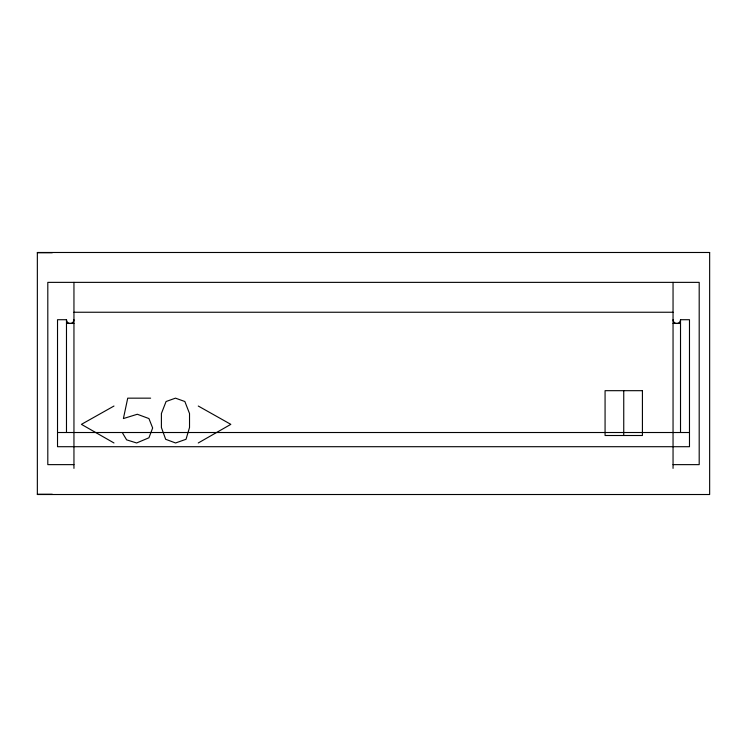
<?xml version="1.0" encoding="UTF-8"?>
<svg xmlns="http://www.w3.org/2000/svg" width="747" height="747" viewBox="0 0 747 747"><rect width="100%" height="100%" fill="white"/><g stroke="black" fill="none" stroke-linecap="round" stroke-linejoin="round"><path stroke-width="1.12" d="M198.263 442.971L230.823 424.352L198.263 406.032M113.983 406.032L81.423 424.352L113.983 442.971M37.35 252.747L52.29 252.747M73.953 312.246L673.047 312.246M73.953 319.716A3.735 3.735 0 0 1 70.218 323.451A3.735 3.735 0 0 1 66.483 319.716L57.519 319.716L57.519 446.706L689.481 446.706L689.481 319.716L680.517 319.716A3.735 3.735 0 0 1 676.782 323.451A3.735 3.735 0 0 1 673.047 319.716M66.483 323.451L73.953 323.451M673.047 323.451L680.517 323.451M150.623 398.16L127.728 398.16L123.395 418.563L137.308 414.258L148.933 418.563L152.659 427.984L148.933 437.779L136.626 442.971L126.616 439.852L122.723 433.325M57.519 432.513L689.481 432.513M73.953 464.634L47.808 464.634L47.808 282.366L699.192 282.366L699.192 464.634L673.047 464.634M37.35 494.253L52.29 494.253M680.517 319.716L680.517 432.513M673.047 282.366L673.047 468.369M623.745 390.681L623.745 435.501M73.953 282.366L73.953 468.369M66.483 319.716L66.483 432.513M189.523 427.499L186.031 439.283L175.573 442.971L165.675 439.301L161.399 427.499L161.399 413.53L166.077 401.512L175.48 398.151L184.854 401.512L189.523 413.53L189.523 427.499M709.65 252.486L37.35 252.486L37.35 494.514L709.65 494.514L709.65 252.486M642.42 390.681L605.07 390.681L605.07 435.501L642.42 435.501L642.42 390.681"/></g></svg>
